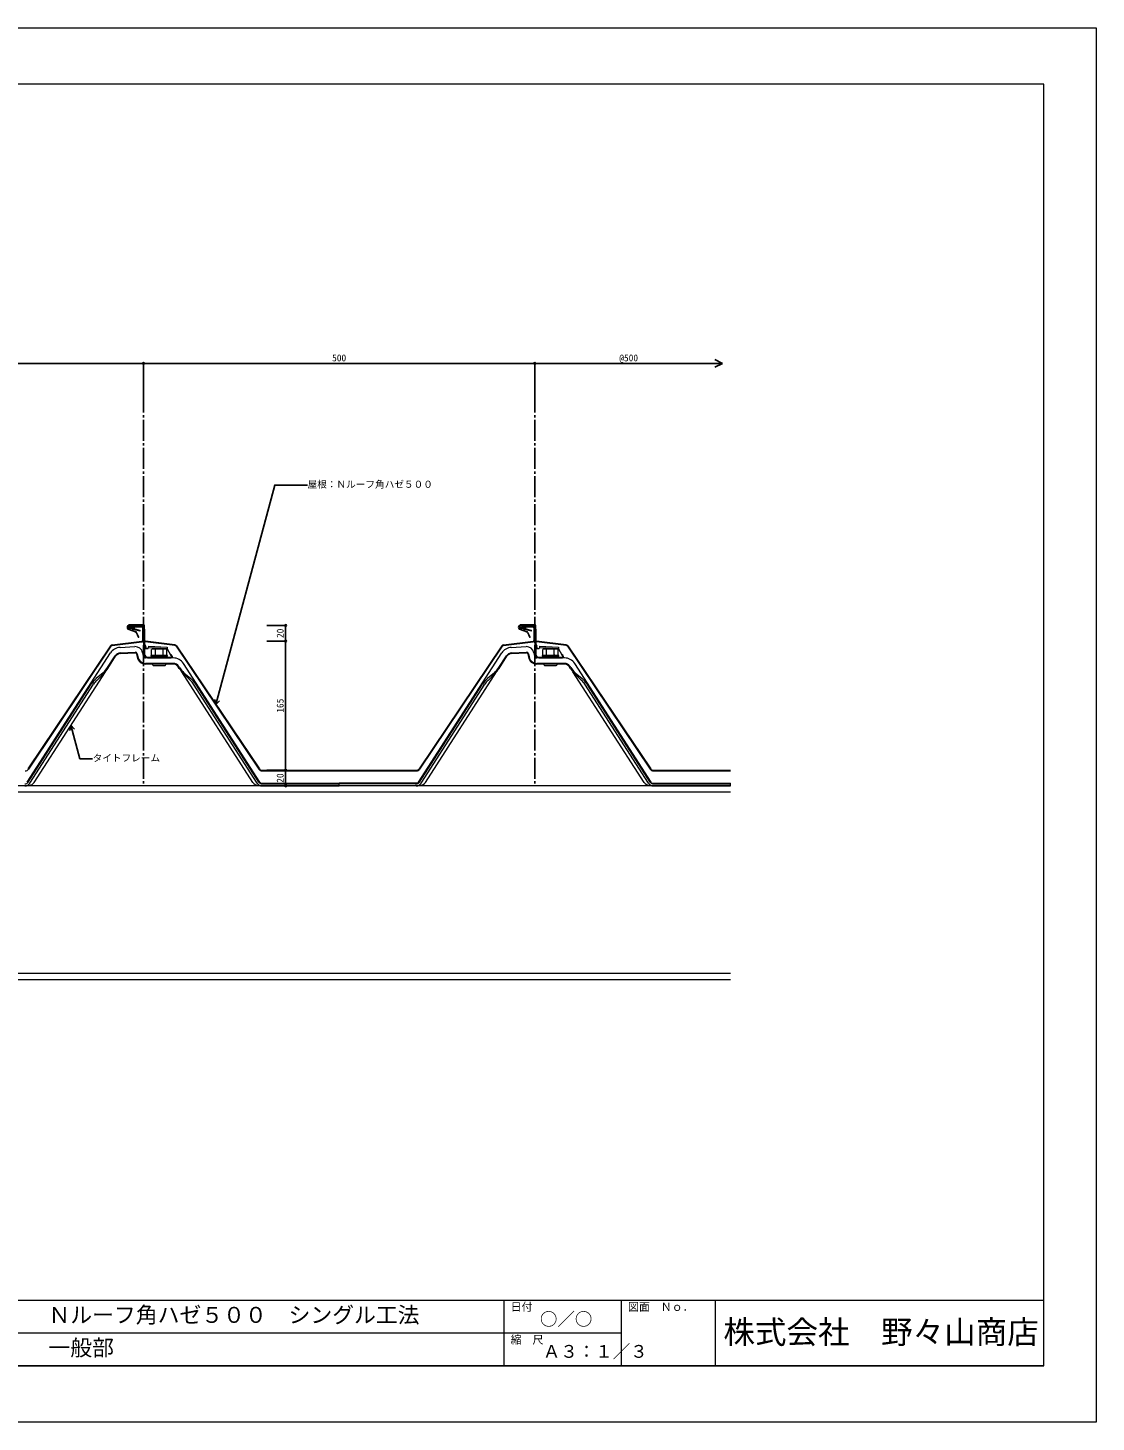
# Model space of a CAD drawing. Units: millimetres at full size, sheet at 1:3. Extents: x -1262 to 1258, y -891 to 1034.
# Drawn here: x -107 to 1258, y -891 to 891 of the extents above; entities that cross this region are included whole.
import ezdxf
from ezdxf.enums import TextEntityAlignment as Align

# ---------------------------------------------------------------- set-up
doc = ezdxf.new("R2010")
doc.units = ezdxf.units.MM
doc.header["$LTSCALE"] = 3
doc.linetypes.add('CHAIN2', pattern=[12, 9, -1, 1, -1])
for name, color, linetype, lineweight in [('0-0_補助1', 4, 'Continuous', 5), ('0-4_寸法線1', 5, 'Continuous', 25), ('0-6_名称1', 5, 'Continuous', 25), ('0-B_屋根1', 6, 'Continuous', 20), ('2-A_タイトフレーム', 3, 'Continuous', 9), ('3-0_吊子', 7, 'Continuous', 5), ('4-2_H鋼1', 2, 'Continuous', 18), ('5-B_枠2', 4, 'Continuous', 5)]:
    doc.layers.add(name, color=color, linetype=linetype, lineweight=lineweight)
doc.styles.add('Arial', font='')
doc.styles.add('ＭＳ ゴシック', font='')
doc.styles.get('Arial').set_extended_font_data('Arial')
doc.styles.get('ＭＳ ゴシック').set_extended_font_data('MS Gothic')

msp = doc.modelspace()

# ---------------------------------------------------------------- linework, layer by layer
at = {"layer": '0-0_補助1'}
for p, q in [((1191.647, -819), (1191.647, 819)), ((-1194.647, -735), (1191.647, -735)), ((501.647, -735), (501.647, -819)), ((651.647, -735), (651.647, -819)), ((771.647, -735), (771.647, -819)), ((-320.3, -777), (651.647, -777)), ((-1194.647, -819), (1191.647, -819)), ((1191.647, -819), (-1194.647, -819))]:
    msp.add_line(p, q, dxfattribs=at)
msp.add_lwpolyline([(1191.647, 819), (-1194.647, 819), (-1194.647, -819)], dxfattribs=at)
at = {"layer": '0-4_寸法線1'}
for p, q in [((781.179, 462.211), (771.179, 467.211)), ((-458.821, 462.211), (41.179, 462.211)), ((41.179, 414.274), (41.179, 462.391)), ((41.179, 414.274), (41.179, 462.391)), ((41.179, 462.211), (541.179, 462.211)), ((541.179, 414.274), (541.179, 462.391)), ((541.179, 462.274), (541.179, 462.391)), ((541.179, 462.211), (781.179, 462.211)), ((781.179, 462.211), (771.179, 457.211)), ((781.179, 462.274), (781.179, 462.391)), ((198.747, 127.211), (222.747, 127.211)), ((222.747, 107.211), (222.747, 127.211)), ((198.747, 107.211), (222.747, 107.211)), ((198.747, 107.211), (222.747, 107.211)), ((222.747, -57.789), (222.747, 107.211)), ((198.747, -57.789), (222.747, -57.789)), ((198.747, -57.789), (222.747, -57.789)), ((222.747, -77.789), (222.747, -57.789)), ((198.747, -77.789), (222.747, -77.789))]:
    msp.add_line(p, q, dxfattribs=at)
at = {"layer": '0-4_寸法線1', "linetype": 'CHAIN2'}
for p, q in [((41.179, 462.211), (41.179, -77.789)), ((541.179, 462.211), (541.179, -77.789))]:
    msp.add_line(p, q, dxfattribs=at)
at = {"layer": '0-4_寸法線1'}
for centre in [(41.179, 462.211), (41.179, 462.211), (541.179, 462.211), (541.179, 462.211), (222.747, 127.211), (222.747, 107.211), (222.747, 107.211), (222.747, -57.789), (222.747, -57.789), (222.747, -77.789)]:
    msp.add_circle(centre, 1.05, dxfattribs=at)
at = {"layer": '0-6_名称1'}
for p, q in [((133.743, 26.001), (132.399, 32.573)), ((133.743, 26.001), (138.194, 31.02)), ((-51.713, -0.421), (-53.058, -6.993)), ((-51.713, -0.421), (-47.263, -5.44))]:
    msp.add_line(p, q, dxfattribs=at)
for points in [[(133.743, 26.001), (208.915, 306.546), (250.802, 306.546)], [(-51.713, -0.421), (-40.24, -43.242), (-23.88, -43.242)]]:
    msp.add_lwpolyline(points, dxfattribs=at)
at = {"layer": '0-B_屋根1'}
for p, q in [((41.579, 128.011), (23.379, 128.011)), ((41.579, 127.211), (23.379, 127.211)), ((24.279, 127.211), (38.779, 127.211)), ((24.279, 126.411), (38.779, 126.411)), ((39.779, 125.411), (39.779, 107.929)), ((40.579, 125.411), (40.579, 107.929)), ((41.779, 107.929), (41.779, 127.011)), ((42.579, 107.929), (42.579, 127.011)), ((541.579, 128.011), (523.379, 128.011)), ((541.579, 127.211), (523.379, 127.211)), ((524.279, 127.211), (538.779, 127.211)), ((524.279, 126.411), (538.779, 126.411)), ((539.779, 125.411), (539.779, 107.929)), ((540.579, 125.411), (540.579, 107.929)), ((541.779, 107.929), (541.779, 127.011)), ((542.579, 107.929), (542.579, 127.011)), ((1.043, 102.376), (38.898, 106.937)), ((31.091, 118.606), (21.542, 122.082)), ((21.918, 122.797), (31.365, 119.358)), ((24.279, 124.475), (29.279, 124.475)), ((24.279, 123.675), (29.279, 123.675)), ((29.279, 124.475), (29.279, 123.675)), ((32.38, 118.427), (35.164, 112.459)), ((81.316, 102.375), (43.459, 106.937)), ((501.043, 102.376), (538.898, 106.937)), ((531.091, 118.606), (521.542, 122.082)), ((521.918, 122.797), (531.365, 119.358)), ((524.279, 124.475), (529.279, 124.475)), ((524.279, 123.675), (529.279, 123.675)), ((529.279, 124.475), (529.279, 123.675)), ((532.38, 118.427), (535.164, 112.459)), ((581.316, 102.375), (543.459, 106.937)), ((-1.088, 101.071), (-106.631, -55.932)), ((-0.424, 100.625), (-105.967, -56.378)), ((1.139, 101.581), (38.898, 106.131)), ((81.221, 101.581), (43.363, 106.142)), ((82.782, 100.626), (188.593, -56.383)), ((83.445, 101.073), (189.256, -55.936)), ((498.912, 101.071), (393.369, -55.932)), ((499.576, 100.625), (394.033, -56.378)), ((501.139, 101.581), (538.898, 106.131)), ((581.221, 101.581), (543.363, 106.142)), ((582.782, 100.626), (688.593, -56.383)), ((583.445, 101.073), (689.256, -55.936)), ((192.729, -58.589), (389.893, -58.589)), ((192.73, -57.789), (389.892, -57.789)), ((692.729, -58.589), (791.311, -58.589)), ((692.73, -57.789), (791.311, -57.789))]:
    msp.add_line(p, q, dxfattribs=at)
for points in [[(31.655, 118.089), (34.439, 112.121), (35.164, 112.459)], [(531.655, 118.089), (534.439, 112.121), (535.164, 112.459)]]:
    msp.add_lwpolyline(points, dxfattribs=at)
for centre, radius, start, end in [((23.379, 124.762), 3.249, 90, 235.57982), ((23.379, 124.762), 2.449, 90.00009, 233.37631), ((24.279, 125.443), 1.768, 90, 270), ((24.279, 125.443), 0.968, 90, 270), ((38.779, 125.411), 1.8, 0, 90), ((38.779, 125.411), 1, 0, 90), ((41.579, 127.011), 1, 0, 90), ((41.579, 127.011), 0.2, 0, 90), ((523.379, 124.762), 3.249, 90, 235.57982), ((523.379, 124.762), 2.449, 90.00009, 233.37631), ((524.279, 125.443), 1.768, 90, 270), ((524.279, 125.443), 0.968, 90, 270), ((538.779, 125.411), 1.8, 0, 90), ((538.779, 125.411), 1, 0, 90), ((541.579, 127.011), 1, 0, 90), ((541.579, 127.011), 0.2, 0, 90), ((30.749, 117.667), 1, 25, 70), ((30.749, 117.667), 1.8, 25, 70), ((38.779, 107.929), 1, 276.86999, 0), ((38.779, 107.929), 1.8, 276.86999, 0), ((43.579, 107.929), 1.8, 180, 263.13001), ((43.579, 107.929), 1, 180, 263.13001), ((530.749, 117.667), 1, 25, 70), ((530.749, 117.667), 1.8, 25, 70), ((538.779, 107.929), 1, 276.86999, 0), ((538.779, 107.929), 1.8, 276.86999, 0), ((543.579, 107.929), 1.8, 180, 263.13001), ((543.579, 107.929), 1, 180, 263.13001), ((1.402, 99.397), 3, 96.86999, 146.0895), ((1.402, 99.397), 2.2, 96.86999, 146.0895), ((80.958, 99.397), 2.2, 33.97654, 83.13001), ((80.958, 99.397), 3, 33.97654, 83.13001), ((501.402, 99.397), 3, 96.86999, 146.0895), ((501.402, 99.397), 2.2, 96.86999, 146.0895), ((580.958, 99.397), 2.2, 33.97654, 83.13001), ((580.958, 99.397), 3, 33.97654, 83.13001), ((-110.117, -53.589), 5, 270.11492, 326.0895), ((192.739, -53.589), 5, 213.97654, 270.11492), ((192.739, -53.589), 4.2, 213.97654, 270.11492), ((389.883, -53.589), 4.2, 270.11492, 326.0895), ((389.883, -53.589), 5, 270.11492, 326.0895), ((692.739, -53.589), 5, 213.97654, 270.11492), ((692.739, -53.589), 4.2, 213.97654, 270.11492)]:
    msp.add_arc(centre, radius, start, end, dxfattribs=at)
at = {"layer": '2-A_タイトフレーム'}
for p, q in [((-107.345, -72.995), (-1.117, 92.045)), ((11.105, 99.135), (30.165, 100.134)), ((11.474, 92.097), (30.533, 93.096)), ((11.519, 91.243), (30.578, 92.242)), ((32.235, 90.924), (32.959, 86.818)), ((33.077, 91.073), (33.801, 86.966)), ((40.017, 92.297), (40.742, 88.19)), ((392.655, -72.995), (498.883, 92.045)), ((511.105, 99.135), (530.165, 100.134)), ((511.474, 92.097), (530.533, 93.096)), ((511.519, 91.243), (530.578, 92.242)), ((532.235, 90.924), (532.959, 86.818)), ((533.077, 91.073), (533.801, 86.966)), ((540.017, 92.297), (540.742, 88.19)), ((-4.743, 73.391), (4.809, 88.231)), ((-4.509, 72.174), (5.528, 87.768)), ((79.095, 85.711), (43.696, 85.711)), ((79.095, 78.663), (43.696, 78.663)), ((79.095, 77.808), (43.696, 77.808)), ((86.901, 72.121), (85.483, 74.323)), ((87.133, 73.34), (86.202, 74.786)), ((189.702, -72.995), (92.129, 78.6)), ((495.257, 73.391), (504.809, 88.231)), ((495.491, 72.174), (505.528, 87.768)), ((579.095, 85.711), (543.696, 85.711)), ((579.095, 78.663), (543.696, 78.663)), ((579.095, 77.808), (543.696, 77.808)), ((586.901, 72.121), (585.483, 74.323)), ((587.133, 73.34), (586.202, 74.786)), ((689.702, -72.995), (592.129, 78.6)), ((-98.653, -73.348), (-7.608, 68.103)), ((-10.489, 66.813), (-19.378, 59.223)), ((-8.906, 66.734), (-18.62, 57.061)), ((181.01, -73.348), (89.966, 68.103)), ((91.263, 66.734), (100.978, 57.061)), ((92.847, 66.813), (101.736, 59.223)), ((401.347, -73.348), (492.392, 68.103)), ((489.511, 66.813), (480.622, 59.223)), ((491.094, 66.734), (481.38, 57.061)), ((681.01, -73.348), (589.966, 68.103)), ((591.263, 66.734), (600.978, 57.061)), ((592.847, 66.813), (601.736, 59.223)), ((-106.118, -72.995), (-25.604, 52.096)), ((-104.028, -74.348), (-22.679, 52.039)), ((186.385, -74.348), (105.036, 52.039)), ((188.476, -72.995), (107.961, 52.096)), ((393.882, -72.995), (474.396, 52.096)), ((395.972, -74.348), (477.321, 52.039)), ((686.385, -74.348), (605.036, 52.039)), ((688.476, -72.995), (607.961, 52.096)), ((-104.959, -76.789), (-106.592, -76.789)), ((187.317, -76.789), (188.95, -76.789)), ((190.907, -74.289), (291.311, -74.289)), ((192.68, -75.289), (291.311, -75.289)), ((192.68, -77.789), (291.311, -77.789)), ((291.179, -77.789), (291.179, -74.289)), ((391.451, -74.289), (291.179, -74.289)), ((389.677, -75.289), (291.179, -75.289)), ((389.666, -77.789), (291.179, -77.789)), ((291.311, -77.789), (291.311, -74.289)), ((395.041, -76.789), (393.408, -76.789)), ((687.317, -76.789), (688.95, -76.789)), ((690.907, -74.289), (791.311, -74.289)), ((692.68, -75.289), (791.311, -75.289)), ((692.68, -77.789), (791.311, -77.789)), ((791.311, -77.789), (791.311, -74.289))]:
    msp.add_line(p, q, dxfattribs=at)
for centre, radius, start, end in [((11.916, 83.656), 15.5, 93, 147.23277), ((11.916, 83.656), 8.452, 93, 147.23277), ((11.916, 83.656), 7.597, 93, 147.23277), ((30.662, 90.647), 9.5, 10, 93), ((30.662, 90.647), 2.452, 10, 93), ((30.662, 90.647), 1.597, 10, 93), ((511.916, 83.656), 15.5, 93, 147.23277), ((511.916, 83.656), 8.452, 93, 147.23277), ((511.916, 83.656), 7.597, 93, 147.23277), ((530.662, 90.647), 9.5, 10, 93), ((530.662, 90.647), 2.452, 10, 93), ((530.662, 90.647), 1.597, 10, 93), ((-29.969, 89.628), 30, 310.49043, 327.23277), ((-31.837, 89.764), 32.5, 314.87755, 327.23277), ((43.696, 88.711), 10.903, 190, 270), ((43.696, 88.711), 10.048, 190, 270), ((43.696, 88.711), 3, 190, 270), ((79.095, 70.211), 15.5, 32.76723, 90), ((79.095, 70.211), 8.452, 32.76723, 90), ((79.095, 70.211), 7.597, 32.76723, 90), ((114.195, 89.764), 32.5, 212.76723, 225.12245), ((112.326, 89.628), 30, 212.76723, 229.50957), ((470.031, 89.628), 30, 310.49043, 327.23277), ((468.163, 89.764), 32.5, 314.87755, 327.23277), ((543.696, 88.711), 10.903, 190, 270), ((543.696, 88.711), 10.048, 190, 270), ((543.696, 88.711), 3, 190, 270), ((579.095, 70.211), 15.5, 32.76723, 90), ((579.095, 70.211), 8.452, 32.76723, 90), ((579.095, 70.211), 7.597, 32.76723, 90), ((614.195, 89.764), 32.5, 212.76723, 225.12245), ((612.326, 89.628), 30, 212.76723, 229.50957), ((1.725, 34.506), 32.5, 130.49043, 147.23277), ((2.548, 35.802), 30, 134.87755, 147.23277), ((79.81, 35.802), 30, 32.76723, 45.12245), ((80.633, 34.506), 32.5, 32.76723, 49.50957), ((501.725, 34.506), 32.5, 130.49043, 147.23277), ((502.548, 35.802), 30, 134.87755, 147.23277), ((579.81, 35.802), 30, 32.76723, 45.12245), ((580.633, 34.506), 32.5, 32.76723, 49.50957), ((-110.334, -70.289), 7.5, 270, 327.23277), ((-110.323, -70.289), 5, 270, 327.23277), ((-104.959, -69.289), 7.5, 270, 327.23277), ((187.317, -69.289), 7.5, 212.76723, 270), ((192.692, -70.289), 7.5, 212.76723, 270), ((192.68, -70.289), 5, 212.76723, 270), ((193.907, -70.289), 5, 212.76723, 270), ((388.451, -70.289), 5, 270, 327.23277), ((389.666, -70.289), 7.5, 270, 327.23277), ((389.677, -70.289), 5, 270, 327.23277), ((395.041, -69.289), 7.5, 270, 327.23277), ((687.317, -69.289), 7.5, 212.76723, 270), ((692.692, -70.289), 7.5, 212.76723, 270), ((692.68, -70.289), 5, 212.76723, 270), ((693.907, -70.289), 5, 212.76723, 270)]:
    msp.add_arc(centre, radius, start, end, dxfattribs=at)
at = {"layer": '3-0_吊子'}
for p, q in [((38.679, 126.211), (28.256, 126.211)), ((38.679, 125.011), (28.456, 125.011)), ((538.679, 126.211), (528.256, 126.211)), ((538.679, 125.011), (528.456, 125.011)), ((26.256, 124.121), (26.256, 124.211)), ((26.82, 122.721), (26.724, 122.835)), ((27.456, 124.011), (27.456, 123.83)), ((27.698, 123.541), (27.456, 123.83)), ((27.907, 122.057), (28.062, 122.021)), ((36.319, 120.139), (28.062, 122.021)), ((28.311, 123.196), (36.586, 121.309)), ((36.586, 121.309), (36.319, 120.139)), ((41.179, 122.511), (41.179, 90.911)), ((41.179, 119.338), (42.379, 119.338)), ((42.379, 122.528), (42.379, 90.911)), ((526.256, 124.121), (526.256, 124.211)), ((526.82, 122.721), (526.724, 122.835)), ((527.456, 124.011), (527.456, 123.83)), ((527.698, 123.541), (527.456, 123.83)), ((527.907, 122.057), (528.062, 122.021)), ((536.319, 120.139), (528.062, 122.021)), ((528.311, 123.196), (536.586, 121.309)), ((536.586, 121.309), (536.319, 120.139)), ((541.179, 122.511), (541.179, 90.911)), ((541.179, 119.338), (542.379, 119.338)), ((542.379, 122.528), (542.379, 90.911)), ((42.379, 103.711), (43.662, 101.145)), ((42.379, 97.711), (46.269, 97.711)), ((43.979, 99.803), (43.979, 97.711)), ((47.372, 100.65), (47.267, 98.659)), ((47.288, 99.052), (71.255, 97.796)), ((47.372, 100.65), (71.339, 99.393)), ((50.679, 88.703), (55.752, 89.203)), ((52.929, 97.211), (51.364, 96.308)), ((51.364, 89.211), (51.364, 96.308)), ((51.364, 89.211), (70.994, 89.211)), ((52.929, 97.211), (69.429, 97.211)), ((56.271, 89.211), (56.271, 96.308)), ((66.086, 89.211), (66.086, 96.308)), ((69.429, 97.211), (70.994, 96.308)), ((70.994, 89.211), (70.994, 96.308)), ((71.339, 99.393), (71.255, 97.796)), ((76.379, 88.511), (71.255, 97.796)), ((75.551, 90.011), (75.579, 90.011)), ((542.379, 103.711), (543.662, 101.145)), ((542.379, 97.711), (546.269, 97.711)), ((543.979, 99.803), (543.979, 97.711)), ((547.372, 100.65), (547.267, 98.659)), ((547.288, 99.052), (571.255, 97.796)), ((547.372, 100.65), (571.339, 99.393)), ((550.679, 88.703), (555.752, 89.203)), ((552.929, 97.211), (551.364, 96.308)), ((551.364, 89.211), (551.364, 96.308)), ((551.364, 89.211), (570.994, 89.211)), ((552.929, 97.211), (569.429, 97.211)), ((556.271, 89.211), (556.271, 96.308)), ((566.086, 89.211), (566.086, 96.308)), ((569.429, 97.211), (570.994, 96.308)), ((570.994, 89.211), (570.994, 96.308)), ((571.339, 99.393), (571.255, 97.796)), ((576.379, 88.511), (571.255, 97.796)), ((575.551, 90.011), (575.579, 90.011)), ((46.379, 86.911), (76.379, 86.911)), ((46.379, 85.711), (76.379, 85.711)), ((50.679, 88.703), (50.858, 86.882)), ((71.502, 86.911), (50.858, 86.911)), ((52.679, 77.808), (52.679, 77.211)), ((53.679, 76.211), (68.679, 76.211)), ((69.679, 77.808), (69.679, 77.211)), ((71.502, 86.911), (71.679, 88.703)), ((76.379, 88.511), (76.379, 86.911)), ((77.579, 88.011), (77.579, 86.911)), ((546.379, 86.911), (576.379, 86.911)), ((546.379, 85.711), (576.379, 85.711)), ((550.679, 88.703), (550.858, 86.882)), ((571.502, 86.911), (550.858, 86.911)), ((552.679, 77.808), (552.679, 77.211)), ((553.679, 76.211), (568.679, 76.211)), ((569.679, 77.808), (569.679, 77.211)), ((571.502, 86.911), (571.679, 88.703)), ((576.379, 88.511), (576.379, 86.911)), ((577.579, 88.011), (577.579, 86.911))]:
    msp.add_line(p, q, dxfattribs=at)
for points in [[(50.679, 88.703), (71.679, 88.703), (66.605, 89.203)], [(550.679, 88.703), (571.679, 88.703), (566.605, 89.203)]]:
    msp.add_lwpolyline(points, dxfattribs=at)
for centre, radius, start, end in [((28.256, 124.211), 2, 90, 180), ((28.456, 124.011), 1, 90, 180), ((38.679, 122.511), 3.7, 0, 90), ((38.679, 122.511), 2.5, 0, 90), ((528.256, 124.211), 2, 90, 180), ((528.456, 124.011), 1, 90, 180), ((538.679, 122.511), 3.7, 0, 90), ((538.679, 122.511), 2.5, 0, 90), ((28.256, 124.121), 2, 180, 220), ((28.352, 124.007), 2, 220.00029, 257.15662), ((28.464, 124.184), 1, 220, 261.15659), ((528.256, 124.121), 2, 180, 220), ((528.352, 124.007), 2, 220.00029, 257.15662), ((528.464, 124.184), 1, 220, 261.15659), ((46.379, 90.911), 5.2, 180, 270), ((46.379, 90.911), 4, 180, 270), ((40.979, 99.803), 3, 0, 26.56505), ((46.269, 98.711), 1, 270, 357), ((53.817, 92.058), 4.907, 59.99994, 120.00006), ((55.929, 87.411), 1.8, 90, 95.62833), ((61.179, 83.432), 13.779, 69.13594, 110.86406), ((68.54, 92.058), 4.907, 59.99994, 120.00006), ((66.429, 87.411), 1.8, 84.37167, 90), ((75.579, 88.011), 2, 0, 90), ((546.379, 90.911), 5.2, 180, 270), ((546.379, 90.911), 4, 180, 270), ((540.979, 99.803), 3, 0, 26.56505), ((546.269, 98.711), 1, 270, 357), ((553.817, 92.058), 4.907, 59.99994, 120.00006), ((555.929, 87.411), 1.8, 90, 95.62833), ((561.179, 83.432), 13.779, 69.13594, 110.86406), ((568.54, 92.058), 4.907, 59.99994, 120.00006), ((566.429, 87.411), 1.8, 84.37167, 90), ((575.579, 88.011), 2, 0, 90), ((53.679, 77.211), 1, 180, 270), ((68.679, 77.211), 1, 270, 0), ((76.379, 86.911), 1.2, 270, 0), ((553.679, 77.211), 1, 180, 270), ((568.679, 77.211), 1, 270, 0), ((576.379, 86.911), 1.2, 270, 0)]:
    msp.add_arc(centre, radius, start, end, dxfattribs=at)
at = {"layer": '4-2_H鋼1'}
for p, q in [((791.311, -77.789), (-708.821, -77.789)), ((791.311, -85.789), (-708.821, -85.789)), ((791.311, -317.789), (-708.821, -317.789)), ((791.311, -325.789), (-708.821, -325.789))]:
    msp.add_line(p, q, dxfattribs=at)
at = {"layer": '5-B_枠2'}
msp.add_lwpolyline([(-1261.5, 891), (1258.5, 891), (1258.5, -891), (-1261.5, -891)], close=True, dxfattribs=at)

# ---------------------------------------------------------------- texts
at = {"layer": '0-0_補助1', "style": 'Arial'}
for s, height, p in [('Ｎルーフ角ハゼ５００\u3000シングル工法', 20.45, (-80.326, -770.295)), ('日付', 10.23, (510.321, -751.913)), ('図面\u3000Ｎｏ．', 10.23, (660.321, -751.913)), ('○／○', 16.36, (547.769, -772.439)), ('株式会社\u3000野々山商店', 29.55, (782.181, -799.551)), ('一般部', 20.45, (-80.326, -812.295)), ('縮\u3000尺', 10.23, (510.321, -793.913)), ('Ａ３：１／３', 16.36, (551.481, -813.7))]:
    msp.add_text(s, height=height, dxfattribs=at).set_placement(p, align=Align.BOTTOM_LEFT)
at = {"layer": '0-4_寸法線1', "style": 'ＭＳ ゴシック'}
for s, p in [('500', (282.179, 462.211)), ('@500', (649.179, 462.211))]:
    msp.add_text(s, height=8.798, dxfattribs=at).set_placement(p, align=Align.BOTTOM_LEFT)
for s, p in [('20', (222.747, 111.211)), ('165', (222.747, 15.711)), ('20', (222.747, -73.789))]:
    msp.add_text(s, height=8.798, rotation=90, dxfattribs=at).set_placement(p, align=Align.BOTTOM_LEFT)
at = {"layer": '0-6_名称1', "style": 'ＭＳ ゴシック'}
for s, p in [('屋根：Ｎルーフ角ハゼ５００', (250.802, 300.546)), ('タイトフレーム', (-23.88, -49.242))]:
    msp.add_text(s, height=8.798, dxfattribs=at).set_placement(p, align=Align.BOTTOM_LEFT)

doc.saveas('drawing.dxf')
